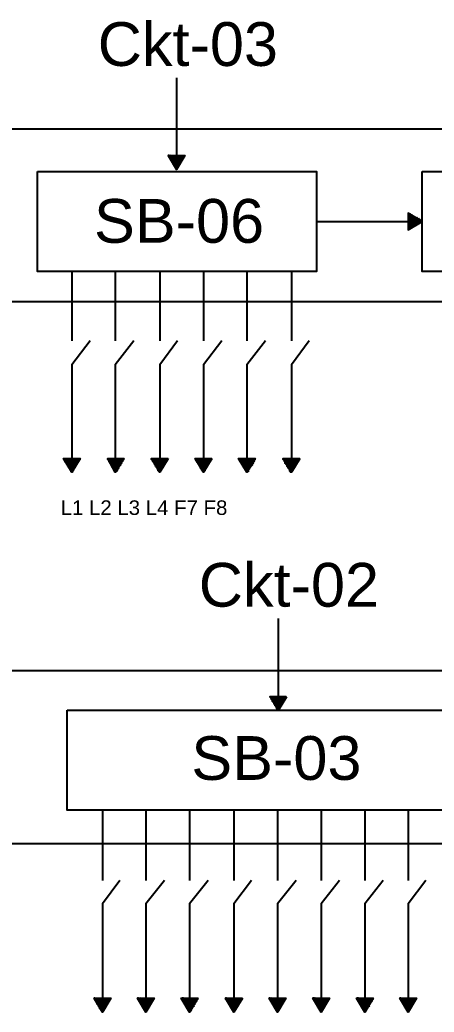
# Model space of a CAD drawing. Header units: inches. Extents: x 603 to 2949, y 241 to 2272.
# Drawn here: x 1384 to 1611, y 706 to 1250 of the extents above; entities that cross this region are included whole.
import ezdxf

# ---------------------------------------------------------------- set-up
doc = ezdxf.new("R2010")
doc.units = ezdxf.units.IN
doc.header["$MEASUREMENT"] = 0
doc.layers.add('PDF_conduit', color=40, linetype='Continuous', true_color=0xffbf00)
doc.layers.add('PDF_Layer1', color=100, linetype='Continuous', true_color=0x00ff3f)
doc.layers.add('PDF_Text', color=7, linetype='Continuous')
doc.styles.add('PDF Arial', font='arial.ttf')

msp = doc.modelspace()

# ---------------------------------------------------------------- linework, layer by layer
at = {"layer": 'PDF_conduit', "lineweight": 25}
for points in [[(1469.7, 1218.04), (1469.7, 1204.33), (1469.7, 1175.39), (1467.16, 1172.34), (1470.21, 1175.39), (1467.16, 1172.34), (1470.72, 1175.39), (1467.16, 1172.34)], [(664.95, 1190.11), (1469.7, 1190.11), (1969.3, 1190.11)], [(1465.64, 1174.88), (1466.65, 1175.39), (1465.64, 1174.88), (1466.15, 1175.39), (1465.64, 1174.88), (1465.64, 1175.39), (1465.13, 1175.39), (1469.7, 1167.77), (1470.21, 1168.28)], [(1466.65, 1175.39), (1465.64, 1174.37), (1467.16, 1175.39), (1466.15, 1174.37), (1467.16, 1175.39)], [(1466.15, 1173.87), (1468.18, 1175.39), (1466.15, 1173.87), (1467.67, 1175.39), (1466.15, 1173.87), (1467.67, 1175.39)], [(1466.15, 1173.36), (1468.18, 1175.39)], [(1466.65, 1173.36), (1468.69, 1175.39), (1466.65, 1173.36), (1468.69, 1175.39)], [(1467.16, 1172.85), (1469.7, 1175.39), (1466.65, 1172.85), (1469.19, 1175.39), (1466.65, 1172.85), (1469.19, 1175.39)], [(1470.72, 1175.39), (1467.16, 1171.83), (1471.22, 1175.39), (1467.67, 1171.83), (1471.22, 1175.39)], [(1467.67, 1171.33), (1472.24, 1175.39), (1467.67, 1171.33), (1471.73, 1175.39), (1467.67, 1171.33), (1471.73, 1175.39)], [(1467.67, 1170.82), (1472.24, 1175.39)], [(1468.18, 1170.82), (1472.75, 1175.39), (1468.18, 1170.82), (1472.75, 1175.39)], [(1468.18, 1170.31), (1473.76, 1175.39), (1468.18, 1170.31), (1473.26, 1175.39), (1468.18, 1170.31), (1473.26, 1175.39)], [(1473.76, 1174.88), (1468.69, 1169.8), (1474.27, 1175.39), (1468.69, 1169.8), (1474.27, 1175.39), (1469.7, 1167.77)], [(1473.76, 1174.37), (1468.69, 1169.3), (1473.26, 1173.87), (1468.69, 1169.3)], [(1472.75, 1173.36), (1469.19, 1169.3), (1472.75, 1172.85)], [(1472.24, 1172.34), (1469.19, 1168.79), (1472.24, 1171.83)], [(1471.73, 1171.33), (1469.19, 1168.79), (1471.73, 1170.82)], [(1469.19, 1168.79), (1471.22, 1170.82)], [(1469.19, 1168.28), (1471.22, 1170.31)], [(1470.72, 1169.8), (1469.7, 1168.28), (1470.72, 1169.3)], [(1469.7, 1168.28), (1470.21, 1168.79)], [(1597.14, 1134.77), (1596.63, 1135.28), (1596.63, 1134.77), (1604.25, 1139.34), (1596.63, 1143.91)], [(1596.63, 1143.4), (1602.22, 1138.32), (1596.63, 1143.91), (1602.22, 1138.32)], [(1601.71, 1137.82), (1596.63, 1143.4), (1602.22, 1137.82)], [(1596.63, 1142.39), (1601.71, 1137.82), (1596.63, 1142.89), (1601.71, 1137.82), (1596.63, 1142.89)], [(1597.14, 1143.4), (1602.73, 1138.32), (1597.65, 1143.4)], [(1598.16, 1142.89), (1602.73, 1138.32), (1598.66, 1142.89)], [(1546.37, 1139.34), (1548.91, 1139.34), (1567.69, 1139.34), (1596.63, 1139.34), (1599.68, 1136.8), (1596.63, 1139.85), (1599.68, 1136.8), (1596.63, 1139.85)], [(1601.2, 1137.82), (1596.63, 1142.39), (1601.2, 1137.82)], [(1600.69, 1137.31), (1596.63, 1141.88), (1601.2, 1137.31), (1596.63, 1141.88)], [(1596.63, 1140.86), (1600.69, 1137.31), (1596.63, 1141.37), (1600.69, 1137.31), (1596.63, 1141.37)], [(1599.17, 1136.29), (1596.63, 1139.34), (1599.68, 1136.29)], [(1596.63, 1138.32), (1599.17, 1136.29), (1596.63, 1138.83), (1599.17, 1136.29), (1596.63, 1138.83)], [(1598.66, 1136.29), (1596.63, 1138.32), (1598.66, 1136.29)], [(1598.16, 1135.79), (1596.63, 1137.82), (1598.66, 1135.79), (1596.63, 1137.82)], [(1596.63, 1136.8), (1598.16, 1135.79), (1596.63, 1137.31), (1598.16, 1135.79), (1596.63, 1137.31)], [(1602.73, 1138.32), (1599.17, 1142.39), (1603.23, 1138.83), (1599.68, 1141.88)], [(1600.19, 1141.88), (1603.23, 1138.83), (1600.69, 1141.37)], [(1603.23, 1138.83), (1601.2, 1141.37)], [(1601.71, 1140.86), (1603.74, 1138.83), (1602.22, 1140.86)], [(1602.22, 1140.36), (1603.74, 1139.34), (1602.73, 1140.36)], [(1603.23, 1139.85), (1604.25, 1139.34), (1603.74, 1139.85)], [(1597.65, 1135.28), (1596.63, 1136.29), (1597.65, 1135.28), (1596.63, 1136.8), (1597.65, 1135.79)], [(1596.63, 1135.28), (1597.14, 1135.28), (1596.63, 1135.79), (1597.14, 1135.28), (1596.63, 1135.79)], [(2029.72, 1095.17), (706.08, 1095.17), (664.95, 1095.17), (664.95, 972.3)], [(1525.04, 878.88), (1522.5, 875.83), (1525.55, 878.88), (1522.5, 875.83), (1525.55, 878.88), (1525.55, 907.82), (1525.55, 921.52)], [(666.48, 893.09), (1525.55, 893.09), (1984.54, 893.09)], [(1521.49, 878.88), (1520.98, 878.37), (1521.49, 878.88), (1520.98, 878.37), (1520.98, 878.88), (1525.55, 871.26), (1530.12, 878.88)], [(1520.98, 878.37), (1522, 878.88), (1521.49, 877.86), (1522, 878.88)], [(1521.49, 877.86), (1522.5, 878.88), (1521.49, 877.86)], [(1522.5, 878.88), (1521.49, 877.35), (1523.01, 878.88), (1521.49, 877.35), (1523.01, 878.88)], [(1522, 877.35), (1523.52, 878.88), (1522, 876.84), (1524.03, 878.88), (1522, 876.84), (1524.03, 878.88)], [(1522, 876.34), (1524.54, 878.88), (1522, 876.34), (1524.54, 878.88)], [(1522.5, 876.34), (1525.04, 878.88), (1522.5, 876.34)], [(1522.5, 875.83), (1526.06, 878.88), (1523.01, 875.32), (1526.06, 878.88)], [(1523.01, 875.32), (1526.57, 878.88), (1523.01, 875.32)], [(1526.57, 878.88), (1523.01, 874.81), (1527.07, 878.88), (1523.01, 874.81), (1527.07, 878.88)], [(1523.52, 874.81), (1527.58, 878.88), (1523.52, 874.31), (1528.09, 878.88), (1523.52, 874.31), (1528.09, 878.88)], [(1523.52, 873.8), (1528.6, 878.88), (1523.52, 873.8), (1528.6, 878.88)], [(1524.03, 873.8), (1529.11, 878.88), (1524.03, 873.8)], [(1529.11, 878.88), (1524.03, 873.29), (1529.61, 878.88), (1524.03, 873.29), (1529.61, 878.88)], [(1524.03, 872.78), (1529.61, 878.37), (1524.54, 872.78), (1529.11, 877.86)], [(1529.11, 877.35), (1524.54, 872.78), (1528.6, 876.84)], [(1528.6, 876.34), (1524.54, 872.28), (1528.09, 875.83), (1524.54, 872.28), (1527.58, 875.32)], [(1525.04, 872.28), (1527.58, 874.81)], [(1527.07, 874.31), (1525.04, 871.77), (1527.07, 873.8)], [(1526.57, 873.29), (1525.04, 871.77), (1526.57, 872.78)], [(1526.06, 872.78), (1525.04, 871.26), (1526.06, 872.28)], [(1525.04, 871.26), (1525.55, 871.77)], [(663.94, 707.26), (663.94, 798.15), (2029.72, 798.15)]]:
    msp.add_lwpolyline(points, dxfattribs=at)
msp.add_lwpolyline([(1600.19, 1136.8), (1596.63, 1140.36), (1600.19, 1136.8), (1596.63, 1140.86)], close=True, dxfattribs=at)
at = {"layer": 'PDF_Layer1', "lineweight": 25}
for points in [[(1393.54, 1166.76), (1546.37, 1166.76), (1546.37, 1111.92), (1393.54, 1111.92)], [(1604.25, 1166.76), (1757.07, 1166.76), (1757.07, 1111.92), (1604.25, 1111.92)], [(1416.9, 1009.36), (1412.33, 1001.75), (1407.76, 1009.36)], [(1432.13, 1008.85), (1432.13, 1009.36), (1432.13, 1008.85), (1432.64, 1009.36)], [(1440.76, 1009.36), (1436.19, 1001.75), (1432.13, 1009.36)], [(1465.13, 1009.36), (1460.56, 1001.75), (1455.99, 1009.36)], [(1488.99, 1009.36), (1484.43, 1001.75), (1479.86, 1009.36)], [(1512.86, 1009.36), (1508.29, 1001.75), (1503.72, 1009.36)], [(1537.23, 1009.36), (1532.66, 1001.75), (1528.09, 1009.36)], [(1409.79, 871.26), (1640.81, 871.26), (1640.81, 816.43), (1409.79, 816.43)], [(1433.65, 713.36), (1429.08, 705.74), (1424.51, 713.36)], [(1426.04, 710.82), (1428.58, 713.36), (1426.04, 710.82), (1429.08, 713.36)], [(1427.56, 708.28), (1432.64, 713.36), (1427.56, 708.28), (1433.14, 713.36)], [(1457.52, 713.36), (1452.95, 705.74), (1448.38, 713.36)], [(1448.88, 712.85), (1449.39, 713.36), (1448.88, 712.85), (1449.9, 713.36)], [(1481.38, 713.36), (1476.81, 705.74), (1472.24, 713.36)], [(1505.75, 713.36), (1501.18, 705.74), (1496.61, 713.36)], [(1529.61, 713.36), (1525.04, 705.74), (1520.47, 713.36)], [(1553.48, 713.36), (1548.91, 705.74), (1544.34, 713.36)], [(1577.34, 713.36), (1572.77, 705.74), (1568.2, 713.36)], [(1601.2, 713.36), (1596.63, 705.74), (1592.06, 713.36)], [(1593.59, 710.82), (1596.13, 713.36), (1593.59, 710.82), (1596.63, 713.36)], [(1595.11, 708.28), (1600.19, 713.36), (1595.11, 708.28), (1600.69, 713.36)]]:
    msp.add_lwpolyline(points, close=True, dxfattribs=at)
for points in [[(1412.33, 1111.92), (1412.33, 1073.84)], [(1436.19, 1111.92), (1436.19, 1073.84)], [(1460.56, 1111.92), (1460.56, 1073.84)], [(1484.43, 1111.92), (1484.43, 1073.84)], [(1508.29, 1111.92), (1508.29, 1073.84)], [(1532.66, 1111.92), (1532.66, 1073.84)], [(1422.48, 1073.84), (1412.33, 1060.64), (1412.33, 1009.36), (1409.79, 1006.32), (1412.84, 1009.36), (1409.79, 1006.32)], [(1446.35, 1073.84), (1436.19, 1060.64), (1436.19, 1009.36)], [(1470.21, 1073.84), (1460.56, 1060.64), (1460.56, 1009.36), (1457.52, 1006.32), (1460.56, 1009.36), (1457.52, 1006.32), (1460.05, 1009.36)], [(1494.58, 1073.84), (1484.43, 1060.64), (1484.43, 1009.36), (1481.89, 1006.32), (1484.93, 1009.36), (1481.89, 1005.81), (1484.93, 1009.36)], [(1518.44, 1073.84), (1508.29, 1060.64), (1508.29, 1009.36), (1505.75, 1006.32), (1508.29, 1009.36), (1505.24, 1006.82)], [(1542.31, 1073.84), (1532.66, 1060.64), (1532.66, 1009.36), (1529.61, 1006.32), (1532.66, 1009.36), (1529.61, 1006.32), (1532.15, 1009.36)], [(1407.76, 1009.36), (1408.27, 1009.36), (1407.76, 1008.85)], [(1408.27, 1009.36), (1408.27, 1008.85), (1408.77, 1009.36), (1408.27, 1008.85)], [(1408.77, 1009.36), (1408.27, 1008.35), (1409.28, 1009.36), (1408.27, 1008.35), (1409.28, 1009.36)], [(1408.77, 1008.35), (1409.79, 1009.36), (1408.77, 1007.84), (1409.79, 1009.36)], [(1408.77, 1007.84), (1410.3, 1009.36), (1408.77, 1007.84)], [(1410.3, 1009.36), (1408.77, 1007.33), (1410.8, 1009.36), (1408.77, 1007.33)], [(1410.8, 1009.36), (1409.28, 1007.33), (1411.31, 1009.36), (1409.28, 1006.82), (1411.31, 1009.36)], [(1409.28, 1006.82), (1411.82, 1009.36), (1409.28, 1006.82), (1412.33, 1009.36), (1409.28, 1006.32)], [(1412.84, 1009.36), (1409.79, 1005.81), (1413.34, 1009.36), (1409.79, 1005.81), (1413.34, 1009.36)], [(1409.79, 1005.81), (1413.85, 1009.36), (1410.3, 1005.3), (1413.85, 1009.36)], [(1410.3, 1005.3), (1414.36, 1009.36), (1410.3, 1005.3)], [(1414.36, 1009.36), (1410.3, 1004.79), (1414.87, 1009.36), (1410.3, 1004.79)], [(1414.87, 1009.36), (1410.8, 1004.79), (1415.37, 1009.36), (1410.8, 1004.28), (1415.37, 1009.36)], [(1410.8, 1004.28), (1415.88, 1009.36), (1410.8, 1004.28)], [(1410.8, 1003.78), (1416.39, 1009.36), (1410.8, 1003.78)], [(1416.39, 1009.36), (1411.31, 1003.78), (1416.9, 1009.36), (1411.31, 1003.78)], [(1416.9, 1008.85), (1411.31, 1003.27), (1416.39, 1008.85)], [(1416.39, 1008.35), (1411.31, 1003.27), (1415.88, 1007.84)], [(1411.31, 1003.27), (1415.88, 1007.33)], [(1415.37, 1006.82), (1411.82, 1002.76), (1415.37, 1006.32)], [(1432.13, 1009.36), (1432.13, 1009.36)], [(1432.13, 1008.35), (1433.14, 1009.36), (1432.13, 1008.35)], [(1433.14, 1009.36), (1432.64, 1008.35), (1433.65, 1009.36), (1432.64, 1008.35)], [(1433.65, 1009.36), (1432.64, 1007.84), (1434.16, 1009.36), (1432.64, 1007.84), (1434.16, 1009.36)], [(1432.64, 1007.33), (1434.67, 1009.36), (1433.14, 1007.33), (1434.67, 1009.36)], [(1433.14, 1007.33), (1435.18, 1009.36), (1433.14, 1007.33)], [(1435.18, 1009.36), (1433.14, 1006.82), (1435.68, 1009.36), (1433.14, 1006.82), (1435.68, 1009.36)], [(1433.65, 1006.82), (1436.19, 1009.36), (1433.65, 1006.32), (1436.7, 1009.36), (1433.65, 1006.32), (1436.7, 1009.36)], [(1433.65, 1005.81), (1437.21, 1009.36), (1433.65, 1005.81)], [(1437.21, 1009.36), (1434.16, 1005.81), (1437.71, 1009.36), (1434.16, 1005.81)], [(1437.71, 1009.36), (1434.16, 1005.3), (1438.22, 1009.36), (1434.16, 1005.3), (1438.22, 1009.36)], [(1434.16, 1004.79), (1438.73, 1009.36), (1434.67, 1004.79), (1438.73, 1009.36)], [(1434.67, 1004.79), (1439.24, 1009.36), (1434.67, 1004.79)], [(1439.24, 1009.36), (1434.67, 1004.28), (1439.75, 1009.36), (1434.67, 1004.28), (1439.75, 1009.36)], [(1435.18, 1003.78), (1440.25, 1009.36), (1435.18, 1003.78), (1440.76, 1009.36), (1435.18, 1003.78), (1440.76, 1009.36)], [(1435.18, 1003.27), (1440.76, 1008.85), (1435.18, 1003.27), (1440.25, 1008.35)], [(1440.25, 1007.84), (1435.68, 1003.27), (1439.75, 1007.33)], [(1439.75, 1006.82), (1435.68, 1002.76), (1439.24, 1006.32)], [(1456.5, 1009.36), (1455.99, 1008.85), (1456.5, 1009.36), (1455.99, 1008.85), (1455.99, 1009.36)], [(1456.5, 1008.35), (1457.01, 1009.36), (1456.5, 1008.35), (1457.52, 1009.36), (1456.5, 1008.35), (1457.52, 1009.36)], [(1456.5, 1007.84), (1458.02, 1009.36), (1456.5, 1007.84), (1458.02, 1009.36)], [(1457.01, 1007.84), (1458.53, 1009.36), (1457.01, 1007.33), (1458.53, 1009.36)], [(1457.01, 1007.33), (1459.04, 1009.36), (1457.01, 1007.33), (1459.04, 1009.36)], [(1457.01, 1006.82), (1459.55, 1009.36), (1457.01, 1006.82)], [(1459.55, 1009.36), (1457.52, 1006.82), (1460.05, 1009.36), (1457.52, 1006.82)], [(1458.02, 1005.81), (1461.07, 1009.36), (1458.02, 1005.81), (1461.58, 1009.36), (1458.02, 1005.81), (1461.58, 1009.36)], [(1458.02, 1005.3), (1462.09, 1009.36), (1458.02, 1005.3), (1462.09, 1009.36)], [(1458.53, 1005.3), (1462.59, 1009.36), (1458.53, 1004.79), (1462.59, 1009.36)], [(1458.53, 1004.79), (1463.1, 1009.36), (1458.53, 1004.79), (1463.1, 1009.36)], [(1458.53, 1004.28), (1463.61, 1009.36), (1458.53, 1004.28)], [(1463.61, 1009.36), (1459.04, 1004.28), (1464.12, 1009.36), (1459.04, 1003.78), (1464.12, 1009.36)], [(1459.04, 1003.78), (1464.62, 1009.36), (1459.04, 1003.78), (1464.62, 1009.36)], [(1459.04, 1003.27), (1465.13, 1008.85)], [(1464.62, 1008.85), (1459.55, 1003.27), (1464.12, 1008.35)], [(1464.12, 1007.84), (1459.55, 1003.27), (1463.61, 1007.33)], [(1463.61, 1006.82), (1459.55, 1002.76), (1463.1, 1006.32)], [(1479.86, 1009.36), (1479.86, 1009.36)], [(1479.86, 1008.85), (1480.36, 1009.36), (1479.86, 1008.85)], [(1480.36, 1009.36), (1480.36, 1008.85), (1480.87, 1009.36), (1480.36, 1008.35), (1480.87, 1009.36)], [(1480.36, 1008.35), (1481.38, 1009.36), (1480.36, 1008.35), (1481.38, 1009.36)], [(1480.36, 1007.84), (1481.89, 1009.36), (1480.87, 1007.84), (1482.39, 1009.36), (1480.87, 1007.84)], [(1482.39, 1009.36), (1480.87, 1007.33), (1482.9, 1009.36), (1480.87, 1007.33), (1482.9, 1009.36)], [(1480.87, 1007.33), (1483.41, 1009.36), (1481.38, 1006.82), (1483.41, 1009.36)], [(1481.38, 1006.82), (1483.92, 1009.36), (1481.38, 1006.82), (1483.92, 1009.36)], [(1481.38, 1006.32), (1484.43, 1009.36), (1481.38, 1006.32)], [(1481.89, 1005.81), (1485.44, 1009.36), (1481.89, 1005.81), (1485.44, 1009.36)], [(1481.89, 1005.3), (1485.95, 1009.36), (1482.39, 1005.3), (1486.46, 1009.36), (1482.39, 1005.3)], [(1486.46, 1009.36), (1482.39, 1004.79), (1486.96, 1009.36), (1482.39, 1004.79), (1486.96, 1009.36)], [(1482.39, 1004.79), (1487.47, 1009.36), (1482.9, 1004.28), (1487.47, 1009.36)], [(1482.9, 1004.28), (1487.98, 1009.36), (1482.9, 1004.28)], [(1487.98, 1009.36), (1482.9, 1003.78), (1488.49, 1009.36), (1482.9, 1003.78)], [(1488.49, 1009.36), (1483.41, 1003.78), (1488.99, 1009.36)], [(1488.99, 1008.85), (1483.41, 1003.27), (1488.49, 1008.85)], [(1488.49, 1008.35), (1483.41, 1003.27), (1487.98, 1007.84)], [(1483.41, 1003.27), (1487.98, 1007.33)], [(1483.41, 1002.76), (1487.47, 1006.82)], [(1503.72, 1009.36), (1504.23, 1009.36), (1504.23, 1008.85), (1504.23, 1009.36)], [(1504.23, 1008.85), (1504.73, 1009.36), (1504.23, 1008.85)], [(1504.73, 1009.36), (1504.23, 1008.35), (1505.24, 1009.36), (1504.23, 1008.35), (1505.24, 1009.36)], [(1504.73, 1008.35), (1505.75, 1009.36), (1504.73, 1007.84), (1505.75, 1009.36)], [(1504.73, 1007.84), (1506.26, 1009.36), (1504.73, 1007.84)], [(1506.26, 1009.36), (1504.73, 1007.33), (1506.77, 1009.36), (1504.73, 1007.33)], [(1505.24, 1007.33), (1507.27, 1009.36), (1505.24, 1007.33)], [(1507.27, 1009.36), (1505.24, 1006.82), (1507.78, 1009.36), (1505.24, 1006.82), (1507.78, 1009.36)], [(1505.75, 1006.32), (1508.8, 1009.36), (1505.75, 1006.32)], [(1508.8, 1009.36), (1505.75, 1005.81), (1509.3, 1009.36), (1505.75, 1005.81), (1509.3, 1009.36)], [(1506.26, 1005.81), (1509.81, 1009.36), (1506.26, 1005.3), (1509.81, 1009.36)], [(1506.26, 1005.3), (1510.32, 1009.36), (1506.26, 1005.3)], [(1510.32, 1009.36), (1506.26, 1004.79), (1510.83, 1009.36), (1506.26, 1004.79)], [(1506.77, 1004.79), (1511.33, 1009.36), (1506.77, 1004.79)], [(1511.33, 1009.36), (1506.77, 1004.28), (1511.84, 1009.36), (1506.77, 1004.28), (1511.84, 1009.36)], [(1506.77, 1003.78), (1512.35, 1009.36), (1507.27, 1003.78), (1512.35, 1009.36)], [(1507.27, 1003.78), (1512.86, 1009.36), (1507.27, 1003.78)], [(1512.35, 1007.84), (1507.27, 1003.27), (1512.86, 1008.85), (1507.27, 1003.27), (1512.35, 1008.35)], [(1507.78, 1003.27), (1511.84, 1007.33)], [(1511.84, 1006.82), (1507.78, 1002.76), (1511.33, 1006.32)], [(1528.6, 1009.36), (1528.09, 1008.85), (1528.6, 1009.36), (1528.09, 1008.85), (1528.09, 1009.36)], [(1528.09, 1008.35), (1529.11, 1009.36), (1528.09, 1008.35)], [(1529.11, 1009.36), (1528.6, 1008.35), (1529.61, 1009.36), (1528.6, 1008.35)], [(1529.61, 1009.36), (1528.6, 1007.84), (1530.12, 1009.36), (1528.6, 1007.84), (1530.12, 1009.36)], [(1529.11, 1007.33), (1531.14, 1009.36), (1529.11, 1007.33), (1530.63, 1009.36), (1529.11, 1007.33), (1530.63, 1009.36)], [(1531.14, 1009.36), (1529.11, 1006.82), (1531.64, 1009.36), (1529.11, 1006.82)], [(1529.61, 1006.82), (1532.15, 1009.36), (1529.61, 1006.82)], [(1529.61, 1005.81), (1533.17, 1009.36), (1529.61, 1005.81)], [(1533.17, 1009.36), (1530.12, 1005.81), (1533.67, 1009.36), (1530.12, 1005.81)], [(1533.67, 1009.36), (1530.12, 1005.3), (1534.18, 1009.36), (1530.12, 1005.3), (1534.18, 1009.36)], [(1530.12, 1004.79), (1534.69, 1009.36), (1530.63, 1004.79), (1534.69, 1009.36)], [(1530.63, 1004.79), (1535.2, 1009.36), (1530.63, 1004.79)], [(1535.2, 1009.36), (1530.63, 1004.28), (1535.71, 1009.36), (1530.63, 1004.28)], [(1531.14, 1004.28), (1536.21, 1009.36), (1531.14, 1003.78), (1536.21, 1009.36)], [(1531.14, 1003.78), (1536.72, 1009.36), (1531.14, 1003.78), (1536.72, 1009.36)], [(1531.14, 1003.27), (1536.72, 1008.85), (1531.14, 1003.27)], [(1536.21, 1008.35), (1531.64, 1003.27), (1536.21, 1007.84)], [(1531.64, 1003.27), (1535.71, 1007.33)], [(1535.71, 1006.82), (1531.64, 1002.76), (1535.2, 1006.32)], [(1411.82, 1002.76), (1414.87, 1005.81), (1411.82, 1002.76)], [(1414.36, 1005.3), (1411.82, 1002.25), (1414.36, 1004.79)], [(1411.82, 1002.25), (1413.85, 1004.28)], [(1413.85, 1003.78), (1412.33, 1002.25), (1413.34, 1003.27)], [(1413.34, 1002.76), (1412.33, 1001.75), (1412.84, 1002.76)], [(1412.84, 1002.25), (1412.33, 1001.75)], [(1439.24, 1005.81), (1435.68, 1002.76), (1438.73, 1005.81)], [(1435.68, 1002.25), (1438.73, 1005.3)], [(1438.22, 1004.79), (1436.19, 1002.25), (1438.22, 1004.28)], [(1437.71, 1003.78), (1436.19, 1002.25), (1437.71, 1003.27)], [(1436.7, 1001.75), (1436.19, 1001.75), (1437.21, 1002.76), (1436.19, 1001.75), (1436.7, 1002.25)], [(1459.55, 1002.76), (1463.1, 1005.81)], [(1460.05, 1002.76), (1462.59, 1005.81)], [(1462.59, 1005.3), (1460.05, 1002.25), (1462.09, 1004.79)], [(1462.09, 1004.28), (1460.05, 1002.25), (1461.58, 1003.78)], [(1460.05, 1002.25), (1461.58, 1003.27)], [(1460.05, 1001.75), (1461.07, 1002.76), (1460.05, 1001.75)], [(1460.56, 1002.25), (1460.56, 1001.75)], [(1487.47, 1006.32), (1483.92, 1002.76), (1486.96, 1005.81), (1483.92, 1002.76)], [(1486.46, 1005.3), (1483.92, 1002.25), (1486.46, 1004.79)], [(1485.95, 1004.28), (1483.92, 1002.25), (1485.95, 1003.78)], [(1483.92, 1002.25), (1485.44, 1003.27)], [(1485.44, 1002.76), (1484.43, 1001.75), (1484.93, 1002.76)], [(1484.93, 1002.25), (1484.43, 1001.75)], [(1511.33, 1005.81), (1507.78, 1002.76), (1510.83, 1005.81)], [(1510.83, 1005.3), (1507.78, 1002.25), (1510.32, 1004.79)], [(1507.78, 1002.25), (1509.81, 1004.28)], [(1509.81, 1003.78), (1508.29, 1002.25), (1509.3, 1003.27)], [(1509.3, 1002.76), (1508.29, 1001.75), (1508.8, 1002.76)], [(1508.8, 1002.25), (1508.29, 1001.75)], [(1535.2, 1005.81), (1531.64, 1002.76), (1534.69, 1005.81)], [(1531.64, 1002.25), (1534.69, 1005.3)], [(1534.18, 1004.79), (1532.15, 1002.25), (1534.18, 1004.28)], [(1533.67, 1003.78), (1532.15, 1002.25), (1533.67, 1003.27)], [(1532.66, 1001.75), (1532.15, 1001.75), (1533.17, 1002.76), (1532.15, 1001.75), (1532.66, 1002.25)], [(1429.08, 816.43), (1429.08, 777.84)], [(1452.95, 816.43), (1452.95, 777.84)], [(1476.81, 816.43), (1476.81, 777.84)], [(1501.18, 816.43), (1501.18, 777.84)], [(1525.04, 816.43), (1525.04, 777.84)], [(1548.91, 816.43), (1548.91, 777.84)], [(1572.77, 816.43), (1572.77, 777.84)], [(1596.63, 816.43), (1596.63, 777.84)], [(1438.73, 777.84), (1429.08, 765.14), (1429.08, 713.36), (1426.04, 710.31), (1429.59, 713.36), (1426.54, 710.31), (1429.59, 713.36)], [(1463.1, 777.84), (1452.95, 765.14), (1452.95, 713.36), (1450.41, 710.31), (1453.45, 713.36), (1450.41, 710.31), (1453.96, 713.36), (1450.41, 710.31)], [(1486.96, 777.84), (1476.81, 765.14), (1476.81, 713.36), (1474.27, 710.82), (1476.81, 713.36), (1473.76, 710.82), (1476.3, 713.36)], [(1510.83, 777.84), (1501.18, 765.14), (1501.18, 713.36), (1498.13, 710.31), (1501.18, 713.36), (1498.13, 710.82), (1500.67, 713.36), (1498.13, 710.82), (1500.67, 713.36)], [(1535.2, 777.84), (1525.04, 765.14), (1525.04, 713.36), (1522, 710.31)], [(1559.06, 777.84), (1548.91, 765.14), (1548.91, 713.36), (1546.37, 710.82)], [(1582.92, 777.84), (1572.77, 765.14), (1572.77, 713.36), (1570.23, 710.82), (1572.77, 713.36), (1570.23, 710.82)], [(1606.28, 777.84), (1596.63, 765.14), (1596.63, 713.36), (1593.59, 710.31), (1597.14, 713.36), (1594.09, 710.31), (1597.14, 713.36)], [(1425.02, 713.36), (1424.51, 713.36), (1425.02, 713.36), (1424.51, 713.36)], [(1424.51, 712.85), (1425.53, 713.36), (1425.02, 712.85), (1425.53, 713.36)], [(1425.02, 712.85), (1426.04, 713.36), (1425.02, 712.34), (1426.04, 713.36)], [(1425.02, 712.34), (1426.54, 713.36), (1425.02, 712.34)], [(1425.53, 712.34), (1426.54, 713.36)], [(1427.56, 713.36), (1425.53, 711.33), (1427.56, 713.36), (1425.53, 711.83), (1427.05, 713.36), (1425.53, 711.83), (1427.05, 713.36)], [(1425.53, 711.33), (1428.07, 713.36), (1426.04, 711.33), (1428.07, 713.36)], [(1426.54, 710.31), (1430.1, 713.36), (1426.54, 709.8), (1430.1, 713.36)], [(1426.54, 709.8), (1430.61, 713.36), (1426.54, 709.8)], [(1427.05, 709.8), (1430.61, 713.36)], [(1431.62, 713.36), (1427.05, 708.79), (1431.62, 713.36), (1427.05, 709.29), (1431.11, 713.36), (1427.05, 709.29), (1431.11, 713.36)], [(1427.05, 708.79), (1432.13, 713.36), (1427.56, 708.79), (1432.13, 713.36)], [(1433.14, 713.36), (1427.56, 707.77), (1433.65, 713.36), (1428.07, 707.77), (1433.14, 712.85)], [(1448.88, 713.36), (1448.38, 713.36)], [(1449.9, 713.36), (1448.88, 712.34), (1450.41, 713.36), (1449.39, 712.34), (1450.41, 713.36)], [(1449.39, 712.34), (1450.92, 713.36), (1449.39, 711.83), (1450.92, 713.36)], [(1449.39, 711.83), (1451.42, 713.36), (1449.39, 711.83)], [(1449.39, 711.33), (1451.42, 713.36)], [(1452.44, 713.36), (1449.9, 710.82), (1452.44, 713.36), (1449.9, 711.33), (1451.93, 713.36), (1449.9, 711.33), (1451.93, 713.36)], [(1449.9, 710.82), (1452.95, 713.36), (1449.9, 710.82)], [(1453.96, 713.36), (1450.41, 709.8), (1454.47, 713.36), (1450.92, 709.8), (1454.47, 713.36)], [(1450.92, 709.8), (1454.98, 713.36), (1450.92, 709.29), (1454.98, 713.36)], [(1450.92, 709.29), (1455.48, 713.36), (1450.92, 709.29)], [(1450.92, 708.79), (1455.48, 713.36)], [(1456.5, 713.36), (1451.42, 708.28), (1456.5, 713.36), (1451.42, 708.79), (1455.99, 713.36), (1451.42, 708.79), (1455.99, 713.36)], [(1451.42, 708.28), (1457.01, 713.36), (1451.42, 708.28)], [(1457.01, 713.36), (1451.93, 707.77), (1457.52, 713.36), (1451.93, 707.77), (1457.01, 712.85)], [(1473.26, 713.36), (1472.75, 712.85), (1473.26, 713.36), (1472.75, 713.36)], [(1472.75, 712.85), (1473.76, 713.36), (1472.75, 712.85)], [(1473.76, 713.36), (1473.26, 712.34), (1474.27, 713.36), (1473.26, 712.34), (1474.78, 713.36), (1473.26, 712.34)], [(1474.78, 713.36), (1473.26, 711.83), (1475.29, 713.36), (1473.26, 711.83)], [(1473.76, 711.83), (1475.29, 713.36)], [(1473.76, 711.33), (1476.3, 713.36), (1473.76, 711.33), (1475.79, 713.36), (1473.76, 711.33), (1475.79, 713.36)], [(1474.27, 710.31), (1477.82, 713.36), (1474.27, 710.31), (1477.32, 713.36), (1474.27, 710.31), (1477.32, 713.36)], [(1477.82, 713.36), (1474.78, 709.8), (1478.33, 713.36), (1474.78, 709.8), (1478.84, 713.36), (1474.78, 709.8)], [(1478.84, 713.36), (1474.78, 709.29), (1479.35, 713.36), (1474.78, 709.29)], [(1475.29, 709.29), (1479.35, 713.36)], [(1475.29, 708.79), (1480.36, 713.36), (1475.29, 708.79), (1479.86, 713.36), (1475.29, 708.79), (1479.86, 713.36)], [(1480.36, 713.36), (1475.29, 708.28), (1480.87, 713.36), (1475.79, 708.28), (1480.87, 713.36)], [(1475.79, 707.77), (1481.38, 713.36), (1475.79, 707.77), (1481.38, 713.36)], [(1481.38, 712.85), (1475.79, 707.77), (1480.87, 712.34)], [(1496.61, 713.36), (1497.12, 713.36), (1496.61, 713.36)], [(1497.12, 713.36), (1496.61, 712.85), (1497.63, 713.36), (1497.12, 712.85), (1497.63, 713.36)], [(1497.12, 712.34), (1498.64, 713.36), (1497.12, 712.34), (1498.13, 713.36), (1497.12, 712.34), (1498.13, 713.36)], [(1497.12, 711.83), (1498.64, 713.36)], [(1497.63, 711.83), (1499.15, 713.36), (1497.63, 711.83), (1499.66, 713.36), (1497.63, 711.33), (1499.66, 713.36)], [(1497.63, 711.33), (1500.16, 713.36), (1497.63, 711.33)], [(1498.13, 711.33), (1500.16, 713.36)], [(1498.13, 710.31), (1501.69, 713.36), (1498.64, 710.31), (1501.69, 713.36)], [(1498.64, 709.8), (1502.7, 713.36), (1498.64, 709.8), (1502.2, 713.36), (1498.64, 709.8), (1502.2, 713.36)], [(1498.64, 709.29), (1502.7, 713.36)], [(1499.15, 709.29), (1503.21, 713.36), (1499.15, 709.29), (1503.72, 713.36), (1499.15, 708.79), (1503.72, 713.36)], [(1499.15, 708.79), (1504.23, 713.36), (1499.15, 708.79), (1504.23, 713.36)], [(1499.66, 707.77), (1505.24, 713.36), (1499.66, 707.77), (1505.24, 713.36), (1499.66, 708.28), (1504.73, 713.36), (1499.66, 708.28), (1504.73, 713.36)], [(1505.24, 712.85), (1500.16, 707.77), (1504.73, 712.34)], [(1520.98, 713.36), (1520.47, 713.36), (1520.98, 713.36), (1520.47, 713.36)], [(1522, 713.36), (1520.98, 712.34), (1522, 713.36), (1520.98, 712.85), (1521.49, 713.36), (1520.98, 712.85), (1521.49, 713.36)], [(1520.98, 712.34), (1522.5, 713.36), (1520.98, 712.34)], [(1521.49, 712.34), (1522.5, 713.36)], [(1523.52, 713.36), (1521.49, 711.33), (1523.52, 713.36), (1521.49, 711.83), (1523.01, 713.36), (1521.49, 711.83), (1523.01, 713.36)], [(1522, 711.33), (1524.03, 713.36), (1522, 711.33), (1524.54, 713.36), (1522, 710.82), (1524.54, 713.36)], [(1522, 710.82), (1525.04, 713.36), (1522, 710.82)], [(1526.06, 713.36), (1522.5, 709.8), (1526.06, 713.36), (1522.5, 710.31), (1525.55, 713.36), (1522.5, 710.31), (1525.55, 713.36)], [(1522.5, 709.8), (1526.57, 713.36), (1522.5, 709.8)], [(1523.01, 709.8), (1526.57, 713.36)], [(1523.01, 708.79), (1528.09, 713.36), (1523.01, 708.79), (1527.58, 713.36), (1523.01, 709.29), (1527.07, 713.36), (1523.01, 709.29), (1527.07, 713.36)], [(1528.09, 713.36), (1523.52, 708.79), (1528.6, 713.36), (1523.52, 708.28), (1528.6, 713.36)], [(1523.52, 708.28), (1529.11, 713.36), (1523.52, 708.28)], [(1523.52, 707.77), (1529.11, 713.36)], [(1529.11, 712.34), (1524.03, 707.77), (1529.61, 713.36), (1524.03, 707.77), (1529.11, 712.85)], [(1545.35, 713.36), (1544.84, 712.85), (1545.35, 713.36), (1544.84, 713.36), (1544.34, 713.36)], [(1544.84, 712.85), (1545.86, 713.36), (1544.84, 712.85)], [(1545.86, 713.36), (1544.84, 712.34), (1546.37, 713.36), (1545.35, 712.34), (1546.37, 713.36)], [(1545.35, 712.34), (1546.88, 713.36), (1545.35, 711.83), (1546.88, 713.36)], [(1545.35, 711.83), (1547.38, 713.36), (1545.35, 711.83)], [(1547.38, 713.36), (1545.86, 711.33), (1547.89, 713.36), (1545.86, 711.33), (1547.89, 713.36)], [(1545.86, 711.33), (1548.4, 713.36), (1545.86, 710.82), (1548.91, 713.36), (1545.86, 710.82)], [(1546.37, 710.31), (1549.92, 713.36), (1546.37, 710.31), (1549.41, 713.36), (1546.37, 710.31), (1549.41, 713.36)], [(1549.92, 713.36), (1546.37, 709.8), (1550.43, 713.36), (1546.88, 709.8), (1550.43, 713.36)], [(1546.88, 709.8), (1550.94, 713.36), (1546.88, 709.29), (1550.94, 713.36)], [(1546.88, 709.29), (1551.45, 713.36), (1546.88, 709.29)], [(1546.88, 708.79), (1551.45, 713.36)], [(1547.38, 708.28), (1552.97, 713.36), (1547.38, 708.28), (1552.46, 713.36), (1547.38, 708.79), (1551.95, 713.36), (1547.38, 708.79), (1551.95, 713.36)], [(1547.89, 708.28), (1552.97, 713.36)], [(1547.89, 707.77), (1553.48, 713.36), (1547.89, 707.77), (1553.48, 713.36)], [(1552.97, 712.85), (1547.89, 707.77), (1552.97, 712.34)], [(1569.72, 713.36), (1568.71, 712.85), (1569.72, 713.36), (1568.71, 712.85), (1569.22, 713.36), (1568.71, 713.36)], [(1569.22, 712.34), (1570.74, 713.36), (1569.22, 712.34), (1570.23, 713.36), (1569.22, 712.34), (1570.23, 713.36)], [(1570.74, 713.36), (1569.22, 711.83), (1571.25, 713.36), (1569.72, 711.83), (1571.25, 713.36)], [(1569.72, 711.33), (1572.26, 713.36), (1569.72, 711.33), (1571.75, 713.36), (1569.72, 711.33), (1571.75, 713.36)], [(1569.72, 710.82), (1572.26, 713.36)], [(1570.23, 710.31), (1573.28, 713.36), (1570.23, 710.31), (1573.79, 713.36), (1570.23, 710.31), (1573.79, 713.36)], [(1570.74, 709.8), (1574.8, 713.36), (1570.74, 709.8), (1574.29, 713.36), (1570.74, 709.8), (1574.29, 713.36)], [(1574.8, 713.36), (1570.74, 709.29), (1575.31, 713.36), (1571.25, 709.29), (1575.31, 713.36)], [(1571.25, 708.79), (1576.32, 713.36), (1571.25, 708.79), (1575.82, 713.36), (1571.25, 708.79), (1575.82, 713.36)], [(1571.25, 708.28), (1576.32, 713.36)], [(1571.75, 708.28), (1576.83, 713.36), (1571.75, 708.28), (1576.83, 713.36)], [(1571.75, 707.77), (1577.34, 713.36), (1571.75, 707.77), (1577.34, 713.36)], [(1577.34, 712.85), (1571.75, 707.77), (1576.83, 712.34)], [(1592.57, 713.36), (1592.06, 713.36), (1592.57, 713.36), (1592.06, 713.36)], [(1592.06, 712.85), (1593.08, 713.36), (1592.57, 712.85), (1593.08, 713.36)], [(1592.57, 712.85), (1593.59, 713.36), (1592.57, 712.34), (1593.59, 713.36)], [(1592.57, 712.34), (1594.09, 713.36), (1592.57, 712.34)], [(1593.08, 712.34), (1594.09, 713.36)], [(1595.11, 713.36), (1593.08, 711.33), (1595.11, 713.36), (1593.08, 711.83), (1594.6, 713.36), (1593.08, 711.83), (1594.6, 713.36)], [(1593.08, 711.33), (1595.62, 713.36), (1593.59, 711.33), (1595.62, 713.36)], [(1594.09, 710.31), (1597.65, 713.36), (1594.09, 709.8), (1597.65, 713.36)], [(1594.09, 709.8), (1598.16, 713.36), (1594.09, 709.8)], [(1594.6, 709.8), (1598.16, 713.36)], [(1599.17, 713.36), (1594.6, 708.79), (1599.17, 713.36), (1594.6, 709.29), (1598.66, 713.36), (1594.6, 709.29), (1598.66, 713.36)], [(1594.6, 708.79), (1599.68, 713.36), (1595.11, 708.79), (1599.68, 713.36)], [(1600.69, 713.36), (1595.11, 707.77), (1601.2, 713.36), (1595.62, 707.77), (1600.69, 712.85)], [(1428.07, 707.77), (1433.14, 712.34)], [(1432.13, 710.82), (1428.07, 707.26), (1432.64, 711.83), (1428.07, 707.26), (1432.13, 711.33)], [(1428.07, 706.76), (1431.62, 710.31)], [(1431.62, 709.8), (1428.58, 706.76), (1431.11, 709.29), (1428.58, 706.76), (1430.61, 708.79)], [(1430.61, 708.28), (1428.58, 706.25), (1430.1, 707.77)], [(1451.93, 707.77), (1457.01, 712.34)], [(1451.93, 707.26), (1456.5, 711.83), (1451.93, 707.26), (1455.99, 711.33)], [(1452.44, 707.26), (1455.99, 710.82)], [(1455.48, 710.31), (1452.44, 706.76), (1455.48, 709.8)], [(1452.44, 706.76), (1454.98, 709.29), (1452.44, 706.76), (1454.47, 708.79)], [(1452.44, 706.25), (1454.47, 708.28)], [(1453.96, 707.77), (1452.95, 706.25), (1453.96, 707.26)], [(1480.87, 711.83), (1476.3, 707.26), (1480.36, 711.83)], [(1480.36, 711.33), (1476.3, 707.26), (1479.86, 710.82)], [(1479.86, 710.31), (1476.3, 706.76), (1479.35, 709.8)], [(1479.35, 709.29), (1476.3, 706.76), (1478.84, 709.29)], [(1476.81, 706.76), (1478.84, 708.79)], [(1478.33, 708.28), (1476.81, 706.25), (1478.33, 707.77)], [(1504.73, 711.83), (1500.16, 707.26), (1504.23, 711.83)], [(1504.23, 711.33), (1500.16, 707.26), (1503.72, 710.82)], [(1503.72, 710.31), (1500.16, 706.76), (1503.21, 709.8)], [(1503.21, 709.29), (1500.67, 706.76), (1502.7, 709.29)], [(1500.67, 706.76), (1502.7, 708.79)], [(1502.2, 708.28), (1500.67, 706.25), (1502.2, 707.77)], [(1528.09, 710.82), (1524.03, 707.26), (1528.6, 711.83), (1524.03, 707.26), (1528.09, 711.33)], [(1527.58, 710.31), (1524.54, 706.76), (1527.58, 709.8)], [(1524.54, 706.76), (1527.07, 709.29), (1524.54, 706.76), (1526.57, 708.79)], [(1526.57, 708.28), (1524.54, 706.25), (1526.06, 707.77)], [(1547.89, 707.26), (1552.46, 711.83), (1547.89, 707.26)], [(1551.95, 711.33), (1548.4, 707.26), (1551.95, 710.82)], [(1551.45, 710.31), (1548.4, 706.76), (1551.45, 709.8)], [(1548.4, 706.76), (1550.94, 709.29), (1548.4, 706.76), (1550.43, 708.79)], [(1548.4, 706.25), (1550.43, 708.28)], [(1549.92, 707.77), (1548.91, 706.25), (1549.92, 707.26)], [(1576.83, 711.83), (1572.26, 707.26), (1576.32, 711.83)], [(1576.32, 711.33), (1572.26, 707.26), (1575.82, 710.82)], [(1575.82, 710.31), (1572.26, 706.76), (1575.31, 709.8)], [(1575.31, 709.29), (1572.26, 706.76), (1574.8, 709.29)], [(1572.77, 706.76), (1574.8, 708.79)], [(1574.29, 708.28), (1572.77, 706.25), (1574.29, 707.77)], [(1595.62, 707.77), (1600.69, 712.34)], [(1599.68, 710.82), (1595.62, 707.26), (1600.19, 711.83), (1595.62, 707.26), (1599.68, 711.33)], [(1595.62, 706.76), (1599.17, 710.31)], [(1599.17, 709.8), (1596.13, 706.76), (1598.66, 709.29), (1596.13, 706.76), (1598.16, 708.79)], [(1598.16, 708.28), (1596.13, 706.25), (1597.65, 707.77)], [(1428.58, 706.25), (1430.1, 707.26)], [(1429.59, 706.76), (1429.08, 706.25), (1429.59, 706.25)], [(1429.08, 705.74), (1429.08, 706.25)], [(1453.45, 706.76), (1452.95, 706.25), (1453.45, 706.25)], [(1452.95, 705.74), (1452.95, 706.25)], [(1477.82, 707.26), (1476.81, 706.25), (1477.82, 706.76)], [(1476.81, 706.25), (1477.32, 706.25), (1476.81, 705.74)], [(1501.69, 707.26), (1500.67, 706.25), (1501.69, 706.76)], [(1500.67, 706.25), (1501.18, 706.25), (1501.18, 705.74)], [(1524.54, 706.25), (1526.06, 707.26)], [(1525.55, 706.76), (1525.04, 706.25), (1525.55, 706.25)], [(1525.04, 705.74), (1525.04, 706.25)], [(1549.41, 706.76), (1548.91, 706.25), (1549.41, 706.25)], [(1548.91, 705.74), (1548.91, 706.25)], [(1573.79, 707.26), (1572.77, 706.25), (1573.79, 706.76)], [(1572.77, 706.25), (1573.28, 706.25), (1572.77, 705.74)], [(1596.13, 706.25), (1597.65, 707.26)], [(1597.14, 706.76), (1596.63, 706.25), (1597.14, 706.25)], [(1596.63, 705.74), (1596.63, 706.25)]]:
    msp.add_lwpolyline(points, dxfattribs=at)

# ---------------------------------------------------------------- texts
at = {"layer": 'PDF_Text', "attachment_point": 7, "style": 'PDF Arial'}
for s, insert, char_height in [('Ckt-03', (1426.54, 1224.21), 24), ('SB-06', (1424.51, 1127.25), 24), ('L1 L2 L3 L4 F7 F8', (1406.24, 978.25), 7.9997), ('Ckt-02', (1481.89, 927.72), 24), ('SB-03', (1477.82, 832.75), 24)]:
    msp.add_mtext(s, dxfattribs=dict(at, insert=insert, char_height=char_height))

doc.saveas('drawing.dxf')
